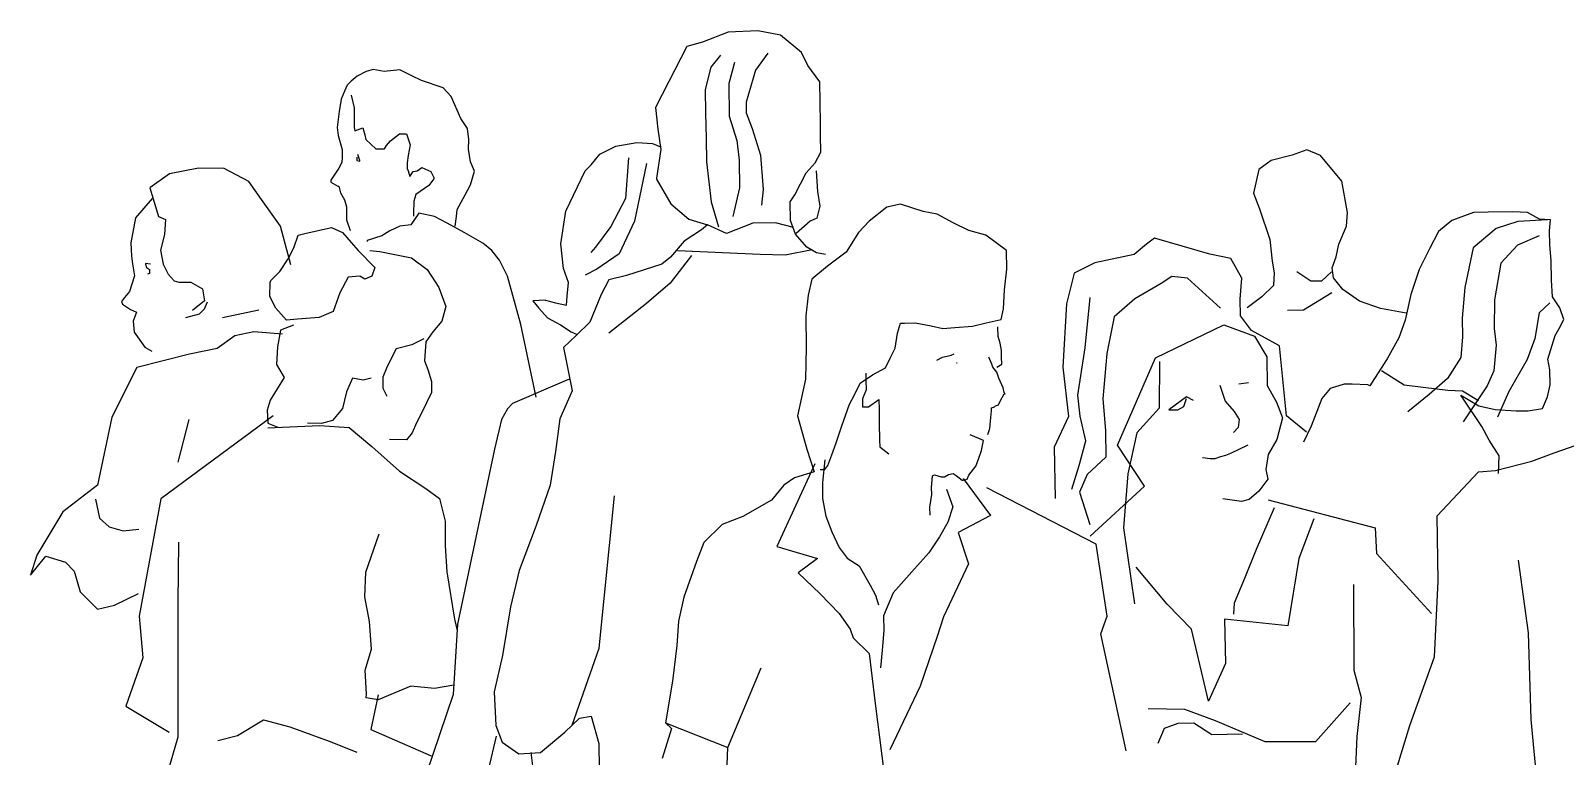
# Model space of a CAD drawing. Extents: x -2.68 to 0.95, y 0 to 1.97.
# Drawn here: x -1.33 to -0.136, y 1.304 to 1.868 of the extents above; entities that cross this region are included whole.
import ezdxf

# ---------------------------------------------------------------- set-up
doc = ezdxf.new("R2010")
doc.units = 0
doc.layers.get('0').update_dxf_attribs({"linetype": 'CONTINUOUS'})

msp = doc.modelspace()

# ---------------------------------------------------------------- linework, layer by layer
at = {"color": 0}
for p, q in [((-0.7874, 1.8672), (-0.8072, 1.8592)), ((-0.7642, 1.8682), (-0.7874, 1.8672)), ((-0.7466, 1.8648), (-0.7642, 1.8682)), ((-0.7302, 1.8512), (-0.7466, 1.8648)), ((-0.8194, 1.8559), (-0.8335, 1.8287)), ((-0.8072, 1.8592), (-0.8194, 1.8559)), ((-0.7563, 1.8508), (-0.7661, 1.8375)), ((-0.7254, 1.8412), (-0.7302, 1.8512)), ((-0.8008, 1.84), (-0.8051, 1.8224)), ((-0.7933, 1.8493), (-0.8008, 1.84)), ((-0.7824, 1.8434), (-0.7868, 1.8273)), ((-0.716, 1.8285), (-0.7254, 1.8412)), ((-1.0804, 1.8289), (-1.0835, 1.8259)), ((-1.0758, 1.8328), (-1.0804, 1.8289)), ((-1.0688, 1.8365), (-1.0758, 1.8328)), ((-1.0635, 1.838), (-1.0688, 1.8365)), ((-1.0549, 1.8364), (-1.0635, 1.838)), ((-1.0426, 1.8379), (-1.0549, 1.8364)), ((-1.0334, 1.8332), (-1.0426, 1.8379)), ((-1.0257, 1.8294), (-1.0334, 1.8332)), ((-1.0089, 1.8238), (-1.0257, 1.8294)), ((-0.8335, 1.8287), (-0.8439, 1.8086)), ((-0.7868, 1.8273), (-0.7864, 1.8019)), ((-0.7661, 1.8375), (-0.7734, 1.8128)), ((-0.7155, 1.7963), (-0.716, 1.8285)), ((-1.0882, 1.8151), (-1.0898, 1.8053)), ((-1.0858, 1.8213), (-1.0882, 1.8151)), ((-1.0835, 1.8259), (-1.0858, 1.8213)), ((-1.0805, 1.8182), (-1.0782, 1.8083)), ((-1.0028, 1.817), (-1.0089, 1.8238)), ((-0.9952, 1.8), (-1.0028, 1.817)), ((-0.8051, 1.8224), (-0.8048, 1.804)), ((-1.0898, 1.8053), (-1.0914, 1.793)), ((-1.0782, 1.8083), (-1.0782, 1.7975)), ((-0.8439, 1.8086), (-0.8421, 1.7918)), ((-0.8048, 1.804), (-0.8045, 1.7847)), ((-0.7734, 1.8128), (-0.7733, 1.8045)), ((-0.7733, 1.8045), (-0.7685, 1.7923)), ((-1.0914, 1.793), (-1.0906, 1.7868)), ((-1.0782, 1.7975), (-1.0783, 1.7929)), ((-1.0783, 1.7929), (-1.0776, 1.7905)), ((-1.0776, 1.7905), (-1.0714, 1.7928)), ((-1.0714, 1.7928), (-1.0699, 1.7873)), ((-0.99, 1.7923), (-0.9952, 1.8)), ((-0.9891, 1.7837), (-0.99, 1.7923)), ((-0.8421, 1.7918), (-0.8396, 1.7758)), ((-0.7864, 1.8019), (-0.7806, 1.7829)), ((-0.7685, 1.7923), (-0.762, 1.7716)), ((-0.7154, 1.7871), (-0.7155, 1.7963)), ((-1.0906, 1.7868), (-1.0891, 1.7813)), ((-1.0891, 1.7813), (-1.0876, 1.776)), ((-1.0699, 1.7873), (-1.0691, 1.7836)), ((-1.0691, 1.7836), (-1.0614, 1.7765)), ((-1.0546, 1.7765), (-1.0531, 1.7789)), ((-1.0531, 1.7789), (-1.05, 1.7826)), ((-1.05, 1.7826), (-1.0429, 1.788)), ((-1.0429, 1.788), (-1.0376, 1.788)), ((-1.0376, 1.788), (-1.0346, 1.7794)), ((-1.0346, 1.7794), (-1.0362, 1.7711)), ((-0.9892, 1.7761), (-0.9891, 1.7837)), ((-0.8747, 1.7784), (-0.8584, 1.7814)), ((-0.8584, 1.7814), (-0.8461, 1.7806)), ((-0.8461, 1.7806), (-0.8399, 1.7779)), ((-0.8045, 1.7847), (-0.8042, 1.7663)), ((-0.7806, 1.7829), (-0.7788, 1.7676)), ((-0.7152, 1.7739), (-0.7154, 1.7871)), ((-1.0876, 1.7699), (-1.0877, 1.7659)), ((-1.0876, 1.776), (-1.0876, 1.7699)), ((-1.0762, 1.7698), (-1.0762, 1.7674)), ((-1.0762, 1.7674), (-1.0738, 1.7667)), ((-1.0738, 1.7674), (-1.0753, 1.772)), ((-1.0738, 1.7667), (-1.0738, 1.7674)), ((-1.0614, 1.7765), (-1.0608, 1.7765)), ((-1.0608, 1.7765), (-1.0546, 1.7765)), ((-1.0362, 1.7711), (-1.0369, 1.7656)), ((-0.9877, 1.7662), (-0.9892, 1.7761)), ((-0.8939, 1.764), (-0.8871, 1.7723)), ((-0.8871, 1.7723), (-0.8747, 1.7784)), ((-0.8647, 1.7693), (-0.8672, 1.7377)), ((-0.8396, 1.7758), (-0.843, 1.7535)), ((-0.7788, 1.7676), (-0.7784, 1.7462)), ((-0.762, 1.7716), (-0.76, 1.7449)), ((-0.7196, 1.7655), (-0.7152, 1.7739)), ((-0.3648, 1.7674), (-0.3745, 1.7604)), ((-0.3486, 1.7716), (-0.3648, 1.7674)), ((-0.3373, 1.7755), (-0.3486, 1.7716)), ((-0.3265, 1.7711), (-0.3373, 1.7755)), ((-0.31, 1.7514), (-0.3265, 1.7711)), ((-1.2217, 1.7569), (-1.2372, 1.7462)), ((-1.1993, 1.7614), (-1.2217, 1.7569)), ((-1.1793, 1.7612), (-1.1993, 1.7614)), ((-1.16, 1.751), (-1.1793, 1.7612)), ((-1.0932, 1.7567), (-1.0963, 1.7521)), ((-1.0901, 1.7613), (-1.0932, 1.7567)), ((-1.0877, 1.7659), (-1.0901, 1.7613)), ((-1.0369, 1.7656), (-1.0369, 1.761)), ((-1.0369, 1.761), (-1.0363, 1.7594)), ((-1.0363, 1.7594), (-1.0348, 1.7548)), ((-1.0348, 1.7548), (-1.0339, 1.7564)), ((-1.0339, 1.7564), (-1.0323, 1.7588)), ((-1.0323, 1.7588), (-1.0293, 1.7594)), ((-1.0293, 1.7594), (-1.0255, 1.7618)), ((-1.0255, 1.7618), (-1.0185, 1.7587)), ((-1.0185, 1.7587), (-1.0163, 1.754)), ((-0.9878, 1.7484), (-0.9847, 1.7591)), ((-0.9847, 1.7591), (-0.9877, 1.7662)), ((-0.9135, 1.7279), (-0.8986, 1.7594)), ((-0.8986, 1.7594), (-0.8939, 1.764)), ((-0.8508, 1.7649), (-0.8602, 1.7203)), ((-0.8042, 1.7663), (-0.8006, 1.7351)), ((-0.7354, 1.7407), (-0.7265, 1.7578)), ((-0.7265, 1.7578), (-0.7196, 1.7655)), ((-0.7189, 1.7594), (-0.7177, 1.7432)), ((-0.3745, 1.7604), (-0.3788, 1.7419)), ((-1.2372, 1.7462), (-1.2303, 1.7238)), ((-1.1502, 1.7371), (-1.16, 1.751)), ((-1.0963, 1.7521), (-1.0963, 1.7506)), ((-1.0963, 1.7506), (-1.0908, 1.7475)), ((-1.0908, 1.7475), (-1.0902, 1.7475)), ((-1.0902, 1.7475), (-1.0887, 1.7422)), ((-1.0201, 1.7479), (-1.0303, 1.741)), ((-1.0163, 1.7532), (-1.0201, 1.7479)), ((-1.0163, 1.754), (-1.0163, 1.7532)), ((-0.9918, 1.7407), (-0.9878, 1.7484)), ((-0.843, 1.7535), (-0.8429, 1.7528)), ((-0.8429, 1.7528), (-0.8319, 1.7337)), ((-0.7784, 1.7462), (-0.7836, 1.7238)), ((-0.76, 1.7449), (-0.7614, 1.7327)), ((-0.7177, 1.7432), (-0.716, 1.7319)), ((-0.3056, 1.7269), (-0.31, 1.7514)), ((-1.2353, 1.7379), (-1.2482, 1.7229)), ((-1.1356, 1.7164), (-1.1502, 1.7371)), ((-1.0887, 1.7422), (-1.0856, 1.7367)), ((-1.0856, 1.7367), (-1.0841, 1.7314)), ((-1.0841, 1.7314), (-1.0842, 1.7213)), ((-1.0318, 1.7357), (-1.0319, 1.7265)), ((-1.0303, 1.741), (-1.0318, 1.7357)), ((-0.998, 1.7293), (-0.9918, 1.7407)), ((-0.8672, 1.7377), (-0.8785, 1.7161)), ((-0.8319, 1.7337), (-0.8179, 1.7217)), ((-0.8006, 1.7351), (-0.7948, 1.7159)), ((-0.7391, 1.7352), (-0.7354, 1.7407)), ((-0.7388, 1.7208), (-0.7391, 1.7352)), ((-0.716, 1.7319), (-0.7183, 1.7226)), ((-0.6639, 1.7312), (-0.6775, 1.7202)), ((-0.6532, 1.7335), (-0.6639, 1.7312)), ((-0.6355, 1.7277), (-0.6532, 1.7335)), ((-0.3788, 1.7419), (-0.374, 1.7298)), ((-1.2482, 1.7229), (-1.2519, 1.7033)), ((-1.2303, 1.7238), (-1.225, 1.7215)), ((-1.225, 1.7215), (-1.2257, 1.7099)), ((-1.0842, 1.7213), (-1.0812, 1.7129)), ((-1.0279, 1.7264), (-1.0341, 1.7173)), ((-1.0319, 1.7265), (-1.0319, 1.724)), ((-1.0156, 1.7239), (-1.0279, 1.7264)), ((-1.0058, 1.7186), (-1.0156, 1.7239)), ((-0.9997, 1.7162), (-0.9987, 1.7238)), ((-0.9987, 1.7238), (-0.998, 1.7293)), ((-0.9174, 1.7027), (-0.9135, 1.7279)), ((-0.8602, 1.7203), (-0.872, 1.6947)), ((-0.8179, 1.7217), (-0.8034, 1.7173)), ((-0.7504, 1.719), (-0.7681, 1.7187)), ((-0.7365, 1.7153), (-0.7504, 1.719)), ((-0.7349, 1.7101), (-0.7388, 1.7208)), ((-0.7235, 1.7201), (-0.7345, 1.7106)), ((-0.7183, 1.7226), (-0.7235, 1.7201)), ((-0.6775, 1.7202), (-0.6859, 1.7115)), ((-0.6248, 1.7257), (-0.6355, 1.7277)), ((-0.6124, 1.7189), (-0.6248, 1.7257)), ((-0.6, 1.7129), (-0.6124, 1.7189)), ((-0.374, 1.7298), (-0.366, 1.706)), ((-0.3063, 1.7162), (-0.3056, 1.7269)), ((-0.2243, 1.7206), (-0.2349, 1.7121)), ((-0.2075, 1.727), (-0.2243, 1.7206)), ((-0.1961, 1.7272), (-0.2075, 1.727)), ((-0.1769, 1.7275), (-0.1961, 1.7272)), ((-0.173, 1.7199), (-0.1898, 1.7144)), ((-0.1655, 1.727), (-0.1769, 1.7275)), ((-0.15, 1.7211), (-0.173, 1.7199)), ((-0.1562, 1.7217), (-0.1655, 1.727)), ((-0.1476, 1.7212), (-0.1562, 1.7217)), ((-0.1484, 1.7126), (-0.1476, 1.7212)), ((-1.2257, 1.7099), (-1.2289, 1.6976)), ((-1.1275, 1.6862), (-1.1356, 1.7164)), ((-1.125, 1.6994), (-1.1218, 1.7092)), ((-1.1218, 1.7092), (-1.1166, 1.7107)), ((-1.1166, 1.7107), (-1.0957, 1.7152)), ((-1.0957, 1.7152), (-1.0873, 1.7114)), ((-1.0873, 1.7114), (-1.0804, 1.7037)), ((-1.0566, 1.7088), (-1.068, 1.7052)), ((-1.0504, 1.7127), (-1.0566, 1.7088)), ((-1.0427, 1.7164), (-1.0504, 1.7127)), ((-1.0341, 1.7173), (-1.0427, 1.7164)), ((-0.9927, 1.7115), (-1.0058, 1.7186)), ((-0.9782, 1.7031), (-0.9927, 1.7115)), ((-0.8785, 1.7161), (-0.8905, 1.6999)), ((-0.8079, 1.7135), (-0.8216, 1.7047)), ((-0.8034, 1.7173), (-0.8079, 1.7135)), ((-0.7886, 1.7107), (-0.8034, 1.7173)), ((-0.7681, 1.7187), (-0.7886, 1.7107)), ((-0.7262, 1.7001), (-0.7349, 1.7101)), ((-0.6859, 1.7115), (-0.6955, 1.696)), ((-0.5868, 1.7094), (-0.6, 1.7129)), ((-0.5707, 1.6974), (-0.5868, 1.7094)), ((-0.4558, 1.707), (-0.4619, 1.7023)), ((-0.4127, 1.6945), (-0.4558, 1.707)), ((-0.3123, 1.7023), (-0.3063, 1.7162)), ((-0.2349, 1.7121), (-0.2417, 1.6988)), ((-0.1898, 1.7144), (-0.2079, 1.6994)), ((-0.1566, 1.7088), (-0.1734, 1.7015)), ((-0.1482, 1.7019), (-0.1484, 1.7126)), ((-1.2519, 1.7033), (-1.2513, 1.6931)), ((-1.2289, 1.6976), (-1.2268, 1.6868)), ((-1.1296, 1.6908), (-1.125, 1.6994)), ((-1.0804, 1.7037), (-1.0751, 1.6975)), ((-1.0751, 1.6975), (-1.062, 1.6843)), ((-1.068, 1.7052), (-1.0681, 1.7043)), ((-1.0659, 1.6975), (-1.0582, 1.6965)), ((-1.0582, 1.6965), (-1.0336, 1.6918)), ((-0.9712, 1.6975), (-0.9782, 1.7031)), ((-0.9651, 1.6898), (-0.9712, 1.6975)), ((-0.9153, 1.6833), (-0.9174, 1.7027)), ((-0.8905, 1.6999), (-0.8942, 1.6959)), ((-0.8216, 1.7047), (-0.8321, 1.6923)), ((-0.7623, 1.6943), (-0.8266, 1.6972)), ((-0.722, 1.6978), (-0.743, 1.6937)), ((-0.7185, 1.6957), (-0.7262, 1.7001)), ((-0.7117, 1.6943), (-0.7185, 1.6957)), ((-0.6955, 1.696), (-0.71, 1.6851)), ((-0.5704, 1.6828), (-0.5707, 1.6974)), ((-0.4619, 1.7023), (-0.4716, 1.6944)), ((-0.366, 1.706), (-0.3642, 1.6892)), ((-0.3145, 1.6924), (-0.3123, 1.7023)), ((-0.2417, 1.6988), (-0.2497, 1.6827)), ((-0.2079, 1.6994), (-0.2142, 1.6686)), ((-0.1734, 1.7015), (-0.1863, 1.6875)), ((-0.1471, 1.6896), (-0.1482, 1.7019)), ((-1.2513, 1.6931), (-1.2505, 1.687)), ((-1.2505, 1.687), (-1.249, 1.6778)), ((-1.2404, 1.6873), (-1.2404, 1.6867)), ((-1.2367, 1.6867), (-1.2404, 1.6873)), ((-1.2404, 1.6867), (-1.2398, 1.6843)), ((-1.2398, 1.6843), (-1.2374, 1.6827)), ((-1.2268, 1.6868), (-1.2229, 1.6791)), ((-1.1359, 1.681), (-1.1296, 1.6908)), ((-1.062, 1.6843), (-1.0645, 1.6775)), ((-1.0336, 1.6918), (-1.0214, 1.6825)), ((-0.959, 1.6775), (-0.9651, 1.6898)), ((-0.9114, 1.6725), (-0.9153, 1.6833)), ((-0.8893, 1.683), (-0.8985, 1.6783)), ((-0.872, 1.6947), (-0.8893, 1.683)), ((-0.8388, 1.6869), (-0.8663, 1.6779)), ((-0.8321, 1.6923), (-0.8388, 1.6869)), ((-0.8159, 1.6935), (-0.8323, 1.672)), ((-0.743, 1.6937), (-0.7623, 1.6943)), ((-0.71, 1.6851), (-0.7221, 1.675)), ((-0.5022, 1.6878), (-0.5182, 1.6799)), ((-0.4716, 1.6944), (-0.5022, 1.6878)), ((-0.3964, 1.6911), (-0.4127, 1.6945)), ((-0.3878, 1.6759), (-0.3964, 1.6911)), ((-0.3642, 1.6892), (-0.3625, 1.68)), ((-0.3174, 1.6838), (-0.3145, 1.6924)), ((-0.3164, 1.6761), (-0.3174, 1.6838)), ((-0.1863, 1.6875), (-0.1911, 1.6591)), ((-0.1469, 1.6743), (-0.1471, 1.6896)), ((-1.249, 1.6778), (-1.253, 1.6655)), ((-1.2374, 1.6796), (-1.2389, 1.679)), ((-1.2374, 1.6827), (-1.2374, 1.6796)), ((-1.2229, 1.6791), (-1.2183, 1.6738)), ((-1.2183, 1.6738), (-1.2145, 1.6729)), ((-1.2145, 1.6729), (-1.2053, 1.6729)), ((-1.2053, 1.6729), (-1.1961, 1.6675)), ((-1.1437, 1.6617), (-1.1436, 1.6725)), ((-1.1436, 1.6725), (-1.1429, 1.674)), ((-1.1429, 1.674), (-1.1359, 1.681)), ((-1.0829, 1.6767), (-1.0892, 1.6644)), ((-1.0737, 1.6775), (-1.0829, 1.6767)), ((-1.0698, 1.6751), (-1.0737, 1.6775)), ((-1.0645, 1.6775), (-1.0698, 1.6751)), ((-1.0214, 1.6825), (-1.0123, 1.6686)), ((-0.9485, 1.6398), (-0.959, 1.6775)), ((-0.9124, 1.6618), (-0.9114, 1.6725)), ((-0.88, 1.6746), (-0.886, 1.6632)), ((-0.8663, 1.6779), (-0.88, 1.6746)), ((-0.8323, 1.672), (-0.8509, 1.6561)), ((-0.7221, 1.675), (-0.725, 1.6627)), ((-0.5723, 1.6667), (-0.5704, 1.6828)), ((-0.5182, 1.6799), (-0.524, 1.6559)), ((-0.4506, 1.6718), (-0.471, 1.6598)), ((-0.4422, 1.6772), (-0.4506, 1.6718)), ((-0.4299, 1.6758), (-0.4422, 1.6772)), ((-0.4043, 1.6526), (-0.4299, 1.6758)), ((-0.3891, 1.6596), (-0.3878, 1.6759)), ((-0.3625, 1.68), (-0.3632, 1.6701)), ((-0.345, 1.6812), (-0.3341, 1.6737)), ((-0.3341, 1.6737), (-0.3256, 1.6738)), ((-0.3256, 1.6738), (-0.318, 1.6807)), ((-0.3093, 1.6671), (-0.3164, 1.6761)), ((-0.2497, 1.6827), (-0.2564, 1.6633)), ((-0.146, 1.6614), (-0.1469, 1.6743)), ((-1.2568, 1.6609), (-1.2592, 1.6578)), ((-1.253, 1.6655), (-1.2568, 1.6609)), ((-1.1961, 1.6675), (-1.1947, 1.6583)), ((-1.1391, 1.6525), (-1.1437, 1.6617)), ((-1.0892, 1.6644), (-1.0945, 1.65)), ((-1.0123, 1.6686), (-1.0069, 1.654)), ((-0.9131, 1.655), (-0.9124, 1.6618)), ((-0.886, 1.6632), (-0.8948, 1.6416)), ((-0.725, 1.6627), (-0.7269, 1.6465)), ((-0.573, 1.652), (-0.5723, 1.6667)), ((-0.5096, 1.6217), (-0.5057, 1.6608)), ((-0.471, 1.6598), (-0.487, 1.6458)), ((-0.3889, 1.6467), (-0.3891, 1.6596)), ((-0.3723, 1.6614), (-0.3835, 1.6529)), ((-0.3632, 1.6701), (-0.3723, 1.6614)), ((-0.3399, 1.6512), (-0.3178, 1.6647)), ((-0.2962, 1.6581), (-0.3093, 1.6671)), ((-0.2564, 1.6633), (-0.2607, 1.6433)), ((-0.2142, 1.6686), (-0.2163, 1.6449)), ((-0.1404, 1.6529), (-0.146, 1.6614)), ((-1.2592, 1.6578), (-1.2584, 1.6556)), ((-1.2584, 1.6556), (-1.2522, 1.6516)), ((-1.2522, 1.6516), (-1.2476, 1.6494)), ((-1.2476, 1.6494), (-1.2501, 1.6424)), ((-1.2092, 1.6452), (-1.1985, 1.6482)), ((-1.1947, 1.6583), (-1.2039, 1.6507)), ((-1.1985, 1.6482), (-1.1947, 1.6521)), ((-1.1947, 1.6521), (-1.1922, 1.6574)), ((-1.1523, 1.651), (-1.1807, 1.645)), ((-1.1308, 1.6432), (-1.1391, 1.6525)), ((-1.0945, 1.65), (-1.1053, 1.6454)), ((-1.0069, 1.654), (-1.01, 1.6424)), ((-0.9293, 1.6588), (-0.9392, 1.6582)), ((-0.9392, 1.6582), (-0.9346, 1.6527)), ((-0.9346, 1.6527), (-0.9278, 1.645)), ((-0.9293, 1.6588), (-0.9216, 1.6566)), ((-0.9216, 1.6566), (-0.9131, 1.655)), ((-0.8509, 1.6561), (-0.8802, 1.6332)), ((-0.575, 1.6437), (-0.573, 1.652)), ((-0.524, 1.6559), (-0.5269, 1.6068)), ((-0.3522, 1.651), (-0.3399, 1.6512)), ((-0.2799, 1.6522), (-0.2962, 1.6581)), ((-0.2599, 1.6488), (-0.2799, 1.6522)), ((-0.1911, 1.6591), (-0.1916, 1.6368)), ((-0.1565, 1.649), (-0.1599, 1.629)), ((-0.1481, 1.6568), (-0.1565, 1.649)), ((-0.1372, 1.6438), (-0.1404, 1.6529)), ((-1.2501, 1.6424), (-1.2493, 1.634)), ((-1.1355, 1.6355), (-1.1378, 1.6226)), ((-1.1254, 1.6394), (-1.1355, 1.6355)), ((-1.1223, 1.644), (-1.1308, 1.6432)), ((-1.1053, 1.6454), (-1.1223, 1.644)), ((-1.01, 1.6424), (-1.0171, 1.6341)), ((-0.9366, 1.5835), (-0.9485, 1.6398)), ((-0.9278, 1.645), (-0.9178, 1.6396)), ((-0.9178, 1.6396), (-0.9095, 1.6341)), ((-0.8948, 1.6416), (-0.9054, 1.6313)), ((-0.7269, 1.6465), (-0.7265, 1.6219)), ((-0.6555, 1.6332), (-0.6532, 1.6409)), ((-0.6532, 1.6409), (-0.6501, 1.6409)), ((-0.6501, 1.6409), (-0.6418, 1.6411)), ((-0.6418, 1.6411), (-0.6295, 1.6389)), ((-0.6295, 1.6389), (-0.6203, 1.6368)), ((-0.6203, 1.6368), (-0.6111, 1.6376)), ((-0.6111, 1.6376), (-0.5973, 1.6387)), ((-0.5973, 1.6387), (-0.5866, 1.6411)), ((-0.5866, 1.6411), (-0.575, 1.6437)), ((-0.5772, 1.6305), (-0.5774, 1.6382)), ((-0.487, 1.6458), (-0.4927, 1.6174)), ((-0.455, 1.6141), (-0.4017, 1.6395)), ((-0.4017, 1.6395), (-0.3779, 1.6307)), ((-0.3802, 1.6352), (-0.3889, 1.6467)), ((-0.2607, 1.6433), (-0.2657, 1.6294)), ((-0.2163, 1.6449), (-0.216, 1.6302)), ((-0.1916, 1.6368), (-0.1898, 1.6239)), ((-0.144, 1.6314), (-0.141, 1.6369)), ((-0.141, 1.6369), (-0.1372, 1.6438)), ((-1.2493, 1.634), (-1.241, 1.6223)), ((-1.1709, 1.6311), (-1.1848, 1.6213)), ((-1.1561, 1.6341), (-1.1709, 1.6311)), ((-1.134, 1.6324), (-1.1561, 1.6341)), ((-1.0332, 1.6241), (-1.0455, 1.6211)), ((-1.0239, 1.6287), (-1.0332, 1.6241)), ((-1.0224, 1.6265), (-1.0234, 1.6117)), ((-1.0171, 1.6341), (-1.0224, 1.6265)), ((-0.9054, 1.6313), (-0.9153, 1.6219)), ((-0.9095, 1.6341), (-0.9047, 1.632)), ((-0.6575, 1.6215), (-0.6555, 1.6332)), ((-0.5756, 1.6253), (-0.5772, 1.6305)), ((-0.5746, 1.6198), (-0.5756, 1.6253)), ((-0.3585, 1.6233), (-0.3802, 1.6352)), ((-0.3779, 1.6307), (-0.3684, 1.6148)), ((-0.2657, 1.6294), (-0.2747, 1.6133)), ((-0.216, 1.6302), (-0.2173, 1.6142)), ((-0.1898, 1.6239), (-0.1917, 1.6039)), ((-0.1599, 1.629), (-0.1658, 1.6127)), ((-0.1498, 1.6129), (-0.144, 1.6314)), ((-1.2063, 1.6169), (-1.2473, 1.6064)), ((-1.241, 1.6223), (-1.2355, 1.6192)), ((-1.1848, 1.6213), (-1.2063, 1.6169)), ((-1.1378, 1.6226), (-1.1387, 1.6087)), ((-1.0455, 1.6211), (-1.0526, 1.6073)), ((-1.0234, 1.6117), (-1.021, 1.6049)), ((-0.9153, 1.6219), (-0.9086, 1.5883)), ((-0.7265, 1.6219), (-0.727, 1.5974)), ((-0.6649, 1.6061), (-0.6613, 1.6138)), ((-0.6613, 1.6138), (-0.6575, 1.6215)), ((-0.6251, 1.6122), (-0.6206, 1.6145)), ((-0.6206, 1.6145), (-0.6169, 1.6154)), ((-0.6169, 1.6154), (-0.6138, 1.6161)), ((-0.6138, 1.6161), (-0.6114, 1.617)), ((-0.5821, 1.609), (-0.5846, 1.6144)), ((-0.5746, 1.6146), (-0.5746, 1.6198)), ((-0.5745, 1.6091), (-0.5746, 1.6146)), ((-0.5152, 1.5849), (-0.5096, 1.6217)), ((-0.4927, 1.6174), (-0.4958, 1.5821)), ((-0.4845, 1.5461), (-0.455, 1.6141)), ((-0.3684, 1.6148), (-0.3681, 1.5925)), ((-0.353, 1.5689), (-0.3585, 1.6233)), ((-0.2747, 1.6133), (-0.2845, 1.5978)), ((-0.2173, 1.6142), (-0.2278, 1.5979)), ((-0.1658, 1.6127), (-0.1801, 1.5879)), ((-0.1481, 1.6046), (-0.1498, 1.6129)), ((-1.2473, 1.6064), (-1.2666, 1.568)), ((-1.1387, 1.6087), (-1.1326, 1.5986)), ((-1.0526, 1.6073), (-1.0558, 1.599)), ((-1.021, 1.6049), (-1.018, 1.5957)), ((-0.6846, 1.5944), (-0.6749, 1.6007)), ((-0.6802, 1.6021), (-0.6801, 1.5966)), ((-0.6749, 1.6007), (-0.6649, 1.6061)), ((-0.6098, 1.61), (-0.6091, 1.6101)), ((-0.5814, 1.6068), (-0.5821, 1.609)), ((-0.5783, 1.6029), (-0.5814, 1.6068)), ((-0.5784, 1.6068), (-0.5745, 1.6091)), ((-0.5767, 1.5983), (-0.5783, 1.6029)), ((-0.5745, 1.6091), (-0.5745, 1.6091)), ((-0.5269, 1.6068), (-0.5226, 1.5685)), ((-0.4518, 1.6111), (-0.4521, 1.5749)), ((-0.2614, 1.5927), (-0.2791, 1.604)), ((-0.1917, 1.6039), (-0.197, 1.5922)), ((-0.1479, 1.593), (-0.1481, 1.6046)), ((-1.1326, 1.5986), (-1.1435, 1.5811)), ((-1.0795, 1.5983), (-1.0842, 1.5875)), ((-1.0712, 1.5967), (-1.0795, 1.5983)), ((-1.065, 1.5982), (-1.0712, 1.5967)), ((-1.0558, 1.599), (-1.0558, 1.5904)), ((-1.0558, 1.5904), (-1.0528, 1.5843)), ((-1.018, 1.5957), (-1.0181, 1.5871)), ((-0.9128, 1.5965), (-0.9551, 1.5784)), ((-0.9086, 1.5883), (-0.9181, 1.5667)), ((-0.9104, 1.5974), (-0.9128, 1.5965)), ((-0.727, 1.5974), (-0.7333, 1.5688)), ((-0.6891, 1.5851), (-0.6846, 1.5944)), ((-0.6799, 1.589), (-0.6829, 1.5821)), ((-0.6801, 1.5966), (-0.6799, 1.589)), ((-0.5735, 1.5907), (-0.5767, 1.5983)), ((-0.5726, 1.587), (-0.5735, 1.5907)), ((-0.4049, 1.5928), (-0.4007, 1.5804)), ((-0.3902, 1.5937), (-0.3826, 1.5947)), ((-0.3681, 1.5925), (-0.3609, 1.5795)), ((-0.319, 1.5902), (-0.3256, 1.5825)), ((-0.3081, 1.5935), (-0.319, 1.5902)), ((-0.3019, 1.5936), (-0.3081, 1.5935)), ((-0.2897, 1.5931), (-0.3019, 1.5936)), ((-0.2881, 1.5923), (-0.2897, 1.5931)), ((-0.2845, 1.5978), (-0.2881, 1.5923)), ((-0.2467, 1.5908), (-0.2614, 1.5927)), ((-0.2276, 1.5887), (-0.2467, 1.5908)), ((-0.2278, 1.5979), (-0.242, 1.5854)), ((-0.216, 1.5882), (-0.2276, 1.5887)), ((-0.2036, 1.5805), (-0.216, 1.5882)), ((-0.197, 1.5922), (-0.2156, 1.5643)), ((-0.1801, 1.5879), (-0.1889, 1.5678)), ((-0.15, 1.5838), (-0.1479, 1.593)), ((-1.1435, 1.5811), (-1.1458, 1.5734)), ((-1.0842, 1.5875), (-1.0873, 1.5746)), ((-1.0181, 1.5871), (-1.0258, 1.5711)), ((-0.9551, 1.5784), (-0.959, 1.5744)), ((-0.6988, 1.5611), (-0.6929, 1.578)), ((-0.6929, 1.578), (-0.6891, 1.5851)), ((-0.6829, 1.5821), (-0.6828, 1.5758)), ((-0.6828, 1.5758), (-0.6813, 1.5758)), ((-0.6813, 1.5758), (-0.6782, 1.5759)), ((-0.6782, 1.5759), (-0.67, 1.5815)), ((-0.67, 1.5815), (-0.6698, 1.5738)), ((-0.5825, 1.5752), (-0.5801, 1.5759)), ((-0.5801, 1.5759), (-0.5794, 1.5768)), ((-0.5794, 1.5768), (-0.577, 1.5775)), ((-0.577, 1.5775), (-0.5755, 1.5808)), ((-0.5755, 1.5808), (-0.5726, 1.5861)), ((-0.5719, 1.5861), (-0.5726, 1.587)), ((-0.5726, 1.5861), (-0.5719, 1.5861)), ((-0.5134, 1.5687), (-0.5152, 1.5849)), ((-0.4958, 1.5821), (-0.4939, 1.5574)), ((-0.4308, 1.5838), (-0.4444, 1.5735)), ((-0.4374, 1.5736), (-0.4329, 1.5761)), ((-0.4329, 1.5761), (-0.4308, 1.5823)), ((-0.4253, 1.5808), (-0.4308, 1.5838)), ((-0.4007, 1.5804), (-0.3938, 1.5722)), ((-0.3609, 1.5795), (-0.3561, 1.5673)), ((-0.3256, 1.5825), (-0.3338, 1.5609)), ((-0.242, 1.5854), (-0.2587, 1.5719)), ((-0.2175, 1.5849), (-0.2035, 1.5768)), ((-0.2011, 1.5606), (-0.2175, 1.5849)), ((-0.2035, 1.5768), (-0.1906, 1.5739)), ((-0.1538, 1.5745), (-0.15, 1.5838)), ((-1.2666, 1.568), (-1.2777, 1.5149)), ((-1.1412, 1.5688), (-1.2286, 1.5045)), ((-1.2067, 1.5661), (-1.2154, 1.533)), ((-1.1458, 1.5734), (-1.1452, 1.5633)), ((-1.0951, 1.5654), (-1.1037, 1.563)), ((-1.0873, 1.5746), (-1.0951, 1.5654)), ((-1.0258, 1.5711), (-1.0298, 1.5635)), ((-0.9637, 1.5661), (-0.9691, 1.5431)), ((-0.959, 1.5744), (-0.9637, 1.5661)), ((-0.9181, 1.5667), (-0.9217, 1.5412)), ((-0.7333, 1.5688), (-0.7261, 1.5429)), ((-0.6698, 1.5738), (-0.6697, 1.5631)), ((-0.5837, 1.559), (-0.583, 1.5675)), ((-0.583, 1.5675), (-0.5824, 1.5728)), ((-0.5824, 1.5728), (-0.5825, 1.5752)), ((-0.5226, 1.5685), (-0.5336, 1.5445)), ((-0.5091, 1.5495), (-0.5134, 1.5687)), ((-0.4521, 1.5749), (-0.4693, 1.5556)), ((-0.4444, 1.5735), (-0.4374, 1.5736)), ((-0.3938, 1.5722), (-0.3898, 1.5661)), ((-0.3898, 1.5661), (-0.3905, 1.5599)), ((-0.3561, 1.5673), (-0.3604, 1.5504)), ((-0.3375, 1.5562), (-0.353, 1.5689)), ((-0.1906, 1.5739), (-0.1743, 1.5727)), ((-0.1743, 1.5727), (-0.1651, 1.5728)), ((-0.1651, 1.5728), (-0.1538, 1.5745)), ((-1.1452, 1.5633), (-1.1375, 1.5602)), ((-1.1452, 1.5596), (-1.1052, 1.5615)), ((-1.1037, 1.563), (-1.1144, 1.5631)), ((-1.1052, 1.5615), (-1.0821, 1.5598)), ((-1.0821, 1.5598), (-1.0644, 1.5452)), ((-1.033, 1.5558), (-1.0376, 1.5503)), ((-1.0298, 1.5635), (-1.033, 1.5558)), ((-0.7032, 1.5478), (-0.6988, 1.5611)), ((-0.6697, 1.5631), (-0.6695, 1.5499)), ((-0.5888, 1.5497), (-0.599, 1.5541)), ((-0.5852, 1.5544), (-0.5837, 1.559)), ((-0.4939, 1.5574), (-0.4936, 1.5368)), ((-0.4693, 1.5556), (-0.4765, 1.5239)), ((-0.3905, 1.5599), (-0.3942, 1.5559)), ((-0.3338, 1.5609), (-0.3398, 1.5485)), ((-0.1954, 1.55), (-0.2011, 1.5606)), ((-1.0644, 1.5452), (-1.043, 1.5258)), ((-1.0376, 1.5503), (-1.0506, 1.5504)), ((-0.9691, 1.5431), (-0.9977, 1.4071)), ((-0.9217, 1.5412), (-0.9258, 1.5151)), ((-0.7261, 1.5429), (-0.7203, 1.5254)), ((-0.7067, 1.5386), (-0.7032, 1.5478)), ((-0.6695, 1.5499), (-0.6694, 1.5447)), ((-0.6694, 1.5447), (-0.6623, 1.5393)), ((-0.5925, 1.5352), (-0.5902, 1.542)), ((-0.5902, 1.542), (-0.5888, 1.5497)), ((-0.5336, 1.5445), (-0.5329, 1.5046)), ((-0.5143, 1.5303), (-0.5091, 1.5495)), ((-0.4634, 1.5143), (-0.4845, 1.5461)), ((-0.4001, 1.5383), (-0.3964, 1.5399)), ((-0.3964, 1.5399), (-0.3827, 1.5463)), ((-0.3604, 1.5504), (-0.3672, 1.5389)), ((-0.1876, 1.5378), (-0.1954, 1.55)), ((-0.1623, 1.5336), (-0.1447, 1.5401)), ((-0.1447, 1.5401), (-0.1172, 1.5497)), ((-0.7198, 1.5316), (-0.7494, 1.4674)), ((-0.7121, 1.5348), (-0.714, 1.517)), ((-0.712, 1.5271), (-0.7097, 1.5302)), ((-0.7097, 1.5302), (-0.7067, 1.5386)), ((-0.6, 1.5228), (-0.5946, 1.5297)), ((-0.5946, 1.5297), (-0.5925, 1.5352)), ((-0.5201, 1.5118), (-0.5143, 1.5303)), ((-0.4936, 1.5368), (-0.508, 1.5234)), ((-0.4184, 1.5365), (-0.4123, 1.5357)), ((-0.4123, 1.5357), (-0.4086, 1.5358)), ((-0.4086, 1.5358), (-0.404, 1.5374)), ((-0.404, 1.5374), (-0.4001, 1.5383)), ((-0.3672, 1.5389), (-0.3692, 1.5272)), ((-0.1905, 1.5264), (-0.1623, 1.5336)), ((-0.1882, 1.524), (-0.1876, 1.5378)), ((-1.043, 1.5258), (-1.0225, 1.5124)), ((-0.7356, 1.5206), (-0.744, 1.515)), ((-0.7203, 1.5254), (-0.7356, 1.5206)), ((-0.7157, 1.5271), (-0.712, 1.5271)), ((-0.714, 1.517), (-0.7138, 1.5047)), ((-0.629, 1.5131), (-0.6283, 1.5223)), ((-0.6283, 1.5223), (-0.6267, 1.523)), ((-0.6267, 1.523), (-0.6215, 1.5216)), ((-0.6215, 1.5216), (-0.619, 1.5216)), ((-0.619, 1.5216), (-0.616, 1.5232)), ((-0.616, 1.5232), (-0.6123, 1.5241)), ((-0.6123, 1.5241), (-0.6099, 1.5226)), ((-0.6099, 1.5226), (-0.6052, 1.5188)), ((-0.6052, 1.5188), (-0.6045, 1.5188)), ((-0.6046, 1.5203), (-0.5833, 1.4915)), ((-0.6045, 1.5188), (-0.6015, 1.5197)), ((-0.6015, 1.5197), (-0.6, 1.5228)), ((-0.508, 1.5234), (-0.5139, 1.5095)), ((-0.4765, 1.5239), (-0.4797, 1.4818)), ((-0.3676, 1.5196), (-0.3744, 1.5103)), ((-0.3692, 1.5272), (-0.3676, 1.5196)), ((-0.2359, 1.4911), (-0.2036, 1.5253)), ((-0.2036, 1.5253), (-0.1905, 1.5264)), ((-1.2777, 1.5149), (-1.3049, 1.4942)), ((-1.2793, 1.5042), (-1.2763, 1.4895)), ((-1.2286, 1.5045), (-1.2454, 1.4133)), ((-1.0225, 1.5124), (-1.0118, 1.5047)), ((-1.0118, 1.5047), (-1.0073, 1.4871)), ((-0.9258, 1.5151), (-0.9367, 1.4836)), ((-0.8876, 1.3884), (-0.8756, 1.5067)), ((-0.744, 1.515), (-0.7537, 1.5034)), ((-0.7138, 1.5047), (-0.7114, 1.491)), ((-0.6303, 1.4978), (-0.6289, 1.5077)), ((-0.6289, 1.5077), (-0.629, 1.5131)), ((-0.6174, 1.5118), (-0.6125, 1.4981)), ((-0.501, 1.4692), (-0.5861, 1.513)), ((-0.5139, 1.5095), (-0.5059, 1.4845)), ((-0.5057, 1.4753), (-0.4634, 1.5143)), ((-0.3881, 1.5024), (-0.4026, 1.5045)), ((-0.382, 1.504), (-0.3881, 1.5024)), ((-0.3744, 1.5103), (-0.382, 1.504)), ((-1.3049, 1.4942), (-1.3251, 1.4605)), ((-0.7537, 1.5034), (-0.7758, 1.4908)), ((-0.6302, 1.4916), (-0.6303, 1.4978)), ((-0.6125, 1.4981), (-0.6163, 1.4864)), ((-0.3626, 1.4975), (-0.3767, 1.4651)), ((-0.3673, 1.5036), (-0.2841, 1.4819)), ((-1.2763, 1.4895), (-1.2687, 1.4826)), ((-1.2687, 1.4826), (-1.2579, 1.4795)), ((-1.2579, 1.4795), (-1.2456, 1.4809)), ((-1.0073, 1.4871), (-1.0074, 1.4678)), ((-0.9367, 1.4836), (-0.9499, 1.4488)), ((-0.7919, 1.4844), (-0.8062, 1.4704)), ((-0.7758, 1.4908), (-0.7919, 1.4844)), ((-0.7114, 1.491), (-0.7066, 1.4788)), ((-0.6163, 1.4864), (-0.6229, 1.4749)), ((-0.5833, 1.4915), (-0.6085, 1.4782)), ((-0.4797, 1.4818), (-0.4711, 1.4228)), ((-0.3318, 1.4888), (-0.3435, 1.458)), ((-0.2841, 1.4819), (-0.2829, 1.462)), ((-0.2351, 1.4405), (-0.2359, 1.4911)), ((-1.2149, 1.4706), (-1.2152, 1.4238)), ((-1.069, 1.4475), (-1.0587, 1.4773)), ((-0.8062, 1.4704), (-0.812, 1.4556)), ((-0.7066, 1.4788), (-0.701, 1.4666)), ((-0.6229, 1.4749), (-0.6312, 1.4625)), ((-0.6085, 1.4782), (-0.6004, 1.4538)), ((-0.4924, 1.4133), (-0.501, 1.4692)), ((-1.3251, 1.4605), (-1.3298, 1.4452)), ((-1.3298, 1.4452), (-1.318, 1.4598)), ((-1.318, 1.4598), (-1.3027, 1.4551)), ((-1.0074, 1.4678), (-1.006, 1.4478)), ((-0.7494, 1.4674), (-0.7177, 1.458)), ((-0.7177, 1.458), (-0.7328, 1.447)), ((-0.701, 1.4666), (-0.6947, 1.4584)), ((-0.6947, 1.4584), (-0.6854, 1.4524)), ((-0.6312, 1.4625), (-0.6424, 1.45)), ((-0.3767, 1.4651), (-0.3856, 1.4426)), ((-0.3435, 1.458), (-0.3519, 1.4057)), ((-0.2829, 1.462), (-0.2401, 1.4152)), ((-0.1647, 1.4002), (-0.1725, 1.4568)), ((-1.3027, 1.4551), (-1.2959, 1.4481)), ((-1.2959, 1.4481), (-1.2914, 1.432)), ((-1.0698, 1.4282), (-1.069, 1.4475)), ((-1.006, 1.4478), (-1.0001, 1.4108)), ((-0.9499, 1.4488), (-0.9565, 1.4204)), ((-0.812, 1.4556), (-0.8217, 1.4279)), ((-0.7328, 1.447), (-0.7157, 1.4305)), ((-0.6854, 1.4524), (-0.6768, 1.4372)), ((-0.6424, 1.45), (-0.659, 1.4314)), ((-0.6004, 1.4538), (-0.6197, 1.4127)), ((-0.4457, 1.4226), (-0.47, 1.4513)), ((-0.6768, 1.4372), (-0.6728, 1.4296)), ((-0.3856, 1.4426), (-0.3936, 1.4234)), ((-0.3009, 1.4379), (-0.3007, 1.3713)), ((-0.238, 1.3815), (-0.2351, 1.4405)), ((-1.2914, 1.432), (-1.2777, 1.4187)), ((-1.2777, 1.4187), (-1.2645, 1.4217)), ((-1.2645, 1.4217), (-1.246, 1.4308)), ((-1.2152, 1.4238), (-1.2152, 1.3193)), ((-1.0662, 1.409), (-1.0698, 1.4282)), ((-0.8217, 1.4279), (-0.826, 1.4094)), ((-0.7157, 1.4305), (-0.701, 1.4154)), ((-0.6728, 1.4296), (-0.6704, 1.422)), ((-0.659, 1.4314), (-0.6664, 1.4135)), ((-0.427, 1.403), (-0.4457, 1.4226)), ((-0.3936, 1.4234), (-0.3943, 1.4149)), ((-1.2454, 1.4133), (-1.2425, 1.3809)), ((-1.0648, 1.3875), (-1.0662, 1.409)), ((-1.0001, 1.4108), (-0.998, 1.402)), ((-0.9565, 1.4204), (-0.9627, 1.3826)), ((-0.826, 1.4094), (-0.8272, 1.3903)), ((-0.701, 1.4154), (-0.6923, 1.4032)), ((-0.6664, 1.4135), (-0.6662, 1.4021)), ((-0.6197, 1.4127), (-0.6247, 1.3973)), ((-0.4975, 1.3994), (-0.4924, 1.4133)), ((-0.4011, 1.411), (-0.4005, 1.3764)), ((-0.3519, 1.4057), (-0.4011, 1.411)), ((-0.9977, 1.4071), (-1.0011, 1.3524)), ((-0.6923, 1.4032), (-0.69, 1.3963)), ((-0.6662, 1.4021), (-0.6675, 1.3868)), ((-0.6247, 1.3973), (-0.6379, 1.3588)), ((-0.4776, 1.3086), (-0.4975, 1.3994)), ((-0.4138, 1.3471), (-0.427, 1.403)), ((-0.1628, 1.3328), (-0.1647, 1.4002)), ((-1.0695, 1.3713), (-1.0648, 1.3875)), ((-0.9086, 1.3284), (-0.8876, 1.3884)), ((-0.8272, 1.3903), (-0.8305, 1.3627)), ((-0.69, 1.3963), (-0.6775, 1.3842)), ((-0.6675, 1.3868), (-0.6688, 1.373)), ((-1.2425, 1.3809), (-1.2557, 1.3432)), ((-0.9627, 1.3826), (-0.9692, 1.3543)), ((-0.7876, 1.3112), (-0.7616, 1.373)), ((-0.6775, 1.3842), (-0.6729, 1.3453)), ((-0.4005, 1.3764), (-0.4138, 1.3471)), ((-0.2571, 1.3282), (-0.238, 1.3815)), ((-1.0687, 1.3528), (-1.0695, 1.3713)), ((-0.8305, 1.3627), (-0.8361, 1.3304)), ((-0.3007, 1.3713), (-0.2949, 1.3499)), ((-1.0688, 1.3497), (-1.0687, 1.3528)), ((-1.0595, 1.3482), (-1.0688, 1.3497)), ((-1.0595, 1.3521), (-1.0652, 1.3251)), ((-1.0465, 1.3536), (-1.0595, 1.3482)), ((-1.0342, 1.3588), (-1.0465, 1.3536)), ((-1.0158, 1.3571), (-1.0342, 1.3588)), ((-1.0011, 1.3524), (-1.0223, 1.2904)), ((-1.0006, 1.3595), (-1.0158, 1.3571)), ((-0.9692, 1.3543), (-0.9679, 1.3282)), ((-0.6379, 1.3588), (-0.6616, 1.3093)), ((-0.2949, 1.3499), (-0.2984, 1.3198)), ((-1.2557, 1.3432), (-1.222, 1.323)), ((-0.6729, 1.3453), (-0.6633, 1.2688)), ((-0.4321, 1.3407), (-0.4606, 1.3411)), ((-0.4083, 1.3318), (-0.4321, 1.3407)), ((-0.3034, 1.3458), (-0.3305, 1.3156)), ((-1.1689, 1.3205), (-1.1488, 1.3327)), ((-1.1488, 1.3327), (-1.1282, 1.3271)), ((-1.1282, 1.3271), (-1.0975, 1.3161)), ((-1.0652, 1.3251), (-1.0183, 1.3048)), ((-0.9679, 1.3282), (-0.9631, 1.3152)), ((-0.9142, 1.323), (-0.9029, 1.3339)), ((-0.9029, 1.3339), (-0.8938, 1.3356)), ((-0.8938, 1.3356), (-0.8879, 1.3142)), ((-0.8314, 1.3258), (-0.8387, 1.3027)), ((-0.8361, 1.3304), (-0.8314, 1.3258)), ((-0.8361, 1.3304), (-0.7876, 1.3112)), ((-0.4481, 1.3259), (-0.4531, 1.3143)), ((-0.4374, 1.3298), (-0.4481, 1.3259)), ((-0.4251, 1.33), (-0.4374, 1.3298)), ((-0.4112, 1.3211), (-0.4251, 1.33)), ((-0.3697, 1.3156), (-0.4083, 1.3318)), ((-0.2781, 1.2597), (-0.2571, 1.3282)), ((-0.1554, 1.2556), (-0.1628, 1.3328)), ((-1.2152, 1.3193), (-1.2316, 1.264)), ((-1.1843, 1.3167), (-1.1689, 1.3205)), ((-1.0975, 1.3161), (-1.0761, 1.3076)), ((-0.9747, 1.2892), (-0.9675, 1.3199)), ((-0.9631, 1.3152), (-0.95, 1.3062)), ((-0.9332, 1.3073), (-0.9142, 1.323)), ((-0.8879, 1.3142), (-0.8876, 1.2943)), ((-0.3873, 1.3215), (-0.4112, 1.3211)), ((-0.3305, 1.3156), (-0.3697, 1.3156)), ((-0.2984, 1.3198), (-0.3006, 1.2685)), ((-0.95, 1.3062), (-0.9332, 1.3073)), ((-0.9408, 1.3072), (-0.9339, 1.2543)), ((-0.7891, 1.2683), (-0.7876, 1.3112))]:
    msp.add_line(p, q, dxfattribs=at)

doc.saveas('drawing.dxf')
